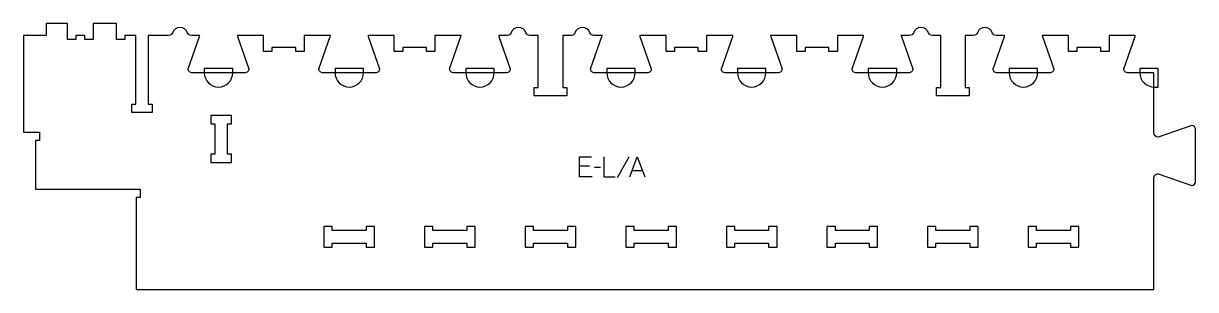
# Model space of a CAD drawing. Extents: x 0 to 1747, y 0 to 398.
import ezdxf

# ---------------------------------------------------------------- set-up
doc = ezdxf.new("R2010")
doc.units = 0
for name, color, linetype in [('1_ANYTOOL_1MMDEEP_LABELS_S', 2, 'CONTINUOUS'), ('3_ANYTOOL_CUTTHROUGH_INSID', 4, 'CONTINUOUS'), ('4_ANYTOOL_CUTTHROUGH_OUTSI', 5, 'CONTINUOUS'), ('5_ANYTOOL_HALF_MILL_9MM_IN', 3, 'CONTINUOUS')]:
    doc.layers.add(name, color=color, linetype=linetype)

msp = doc.modelspace()

# ---------------------------------------------------------------- linework, layer by layer
at = {"layer": '1_ANYTOOL_1MMDEEP_LABELS_S'}
for p, q in [((902.579675, 197.849211), (885.393961, 167.077783)), ((843.693961, 184.392069), (829.036818, 184.392069)), ((860.193961, 182.206354), (851.408247, 182.12064)), ((907.765389, 177.877783), (922.679675, 177.877783))]:
    msp.add_line(p, q, dxfattribs=at)
for points in [[(847.979675, 168.32064), (829.036818, 168.32064), (829.036818, 198.32064), (846.865389, 198.32064)], [(865.336818, 198.32064), (865.336818, 168.32064), (882.436818, 168.32064)], [(904.293961, 168.32064), (915.179675, 198.32064), (926.236818, 168.32064)]]:
    msp.add_lwpolyline(points, dxfattribs=at)
at = {"layer": '3_ANYTOOL_CUTTHROUGH_INSID'}
for points in [[(310, 260.079938), (279.5, 260.079938), (279.5, 247.579938), (285.5, 247.579938), (285.5, 202.079938), (279.5, 202.079938), (279.5, 189.579938), (310, 189.579938), (310, 202.079938), (304, 202.079938), (304, 247.579938), (310, 247.579938)], [(460.5, 88), (460.5, 94), (448, 94), (448, 63.5), (460.5, 63.5), (460.5, 69.5), (511, 69.5), (511, 63.5), (523.5, 63.5), (523.5, 94), (511, 94), (511, 88)], [(635.75, 88), (610.5, 88), (610.5, 94), (598, 94), (598, 63.5), (610.5, 63.5), (610.5, 69.5), (661, 69.5), (661, 63.5), (673.5, 63.5), (673.5, 94), (661, 94), (661, 88)], [(785.75, 88), (760.5, 88), (760.5, 94), (748, 94), (748, 63.5), (760.5, 63.5), (760.5, 69.5), (811, 69.5), (811, 63.5), (823.5, 63.5), (823.5, 94), (811.25, 94), (811, 94), (811, 88)], [(910.5, 88), (910.5, 94), (898, 94), (898, 63.5), (910.5, 63.5), (910.5, 69.5), (961, 69.5), (961, 63.5), (973.5, 63.5), (973.5, 94), (961, 94), (961, 88)], [(1060.5, 88), (1060.5, 94), (1048, 94), (1048, 63.5), (1060.5, 63.5), (1060.5, 69.5), (1111, 69.5), (1111, 63.5), (1123.5, 63.5), (1123.5, 94), (1111, 94), (1111, 88)], [(1261, 88), (1210.5, 88), (1210.5, 94), (1198, 94), (1198, 63.5), (1210.5, 63.5), (1210.5, 69.5), (1261, 69.5), (1261, 63.5), (1273.5, 63.5), (1273.5, 94), (1261, 94)], [(1385.75, 88), (1360.5, 88), (1360.5, 94), (1348.25, 94), (1348, 94), (1348, 63.5), (1360.5, 63.5), (1360.5, 69.5), (1411, 69.5), (1411, 63.5), (1423.5, 63.5), (1423.5, 93.75), (1423.5, 94), (1411.25, 94), (1411, 94), (1411, 88)], [(1510.5, 88), (1510.5, 94), (1498, 94), (1498, 63.5), (1510.5, 63.5), (1510.5, 69.5), (1561, 69.5), (1561, 63.5), (1573.5, 63.5), (1573.5, 94), (1561, 94), (1561, 88)]]:
    msp.add_lwpolyline(points, close=True, dxfattribs=at)
at = {"layer": '4_ANYTOOL_CUTTHROUGH_OUTSI'}
msp.add_lwpolyline([(1416.404437, 379.5), (1404, 379.5), (1404, 301.999996), (1409.75, 301.999996, -0.414214), (1410, 301.749996), (1410, 289.749996, -0.414214), (1409.75, 289.499996), (1385.75, 289.499996), (1361.75, 289.499996, -0.414214), (1361.5, 289.749996), (1361.5, 301.749996, -0.414214), (1361.75, 301.999996), (1367.5, 301.999996), (1367.5, 379.5), (1355.095563, 379.5, -0.317837), (1349.203006, 383.666667, 0.707107), (1327.046994, 383.666667, -0.317837), (1321.154437, 379.5), (1308.755437, 379.5, 0.061784), (1308.990431, 378.10513), (1325.885965, 329.832588, -0.084368), (1325.9, 329.75, -0.414214), (1319.65, 323.5), (1241.65, 323.5, -0.414214), (1235.4, 329.75, -0.084368), (1235.414035, 329.832588), (1252.313148, 378.116195, 0.061178), (1252.544563, 379.5), (1213.45, 379.5), (1213.45, 355.75, -0.414214), (1213.2, 355.5), (1201.2, 355.5, -0.414214), (1200.95, 355.75), (1200.95, 361.5), (1165.45, 361.5), (1165.45, 355.75, -0.414214), (1165.2, 355.5), (1153.2, 355.5, -0.414214), (1152.95, 355.75), (1152.95, 379.5), (1113.855437, 379.5, 0.061784), (1114.090431, 378.10513), (1130.985965, 329.832588, -0.084368), (1131, 329.75, -0.414214), (1124.75, 323.5), (1046.75, 323.5, -0.414214), (1040.5, 329.75, -0.084368), (1040.514035, 329.832588), (1057.413148, 378.116195, 0.061178), (1057.644563, 379.5), (1018.55, 379.5), (1018.55, 355.75, -0.414214), (1018.3, 355.5), (1006.3, 355.5, -0.414214), (1006.05, 355.75), (1006.05, 361.5), (970.55, 361.5), (970.55, 355.75, -0.414214), (970.3, 355.5), (958.3, 355.5, -0.414214), (958.05, 355.75), (958.05, 379.5), (918.955437, 379.5, 0.061784), (919.190431, 378.10513), (936.085965, 329.832588, -0.084368), (936.1, 329.75, -0.414214), (929.85, 323.5), (851.85, 323.5, -0.414214), (845.6, 329.75, -0.084368), (845.614035, 329.832588), (862.513148, 378.116195, 0.061178), (862.744563, 379.5), (850.345563, 379.5, -0.317837), (844.453006, 383.666667, 0.707107), (822.296994, 383.666667, -0.317837), (816.404437, 379.5), (804, 379.5), (804, 301.999996), (809.75, 301.999996, -0.414214), (810, 301.749996), (810, 289.749996, -0.414214), (809.75, 289.499996), (785.75, 289.499998), (761.75, 289.5, -0.414214), (761.5, 289.75), (761.5, 301.75, -0.414214), (761.75, 302), (767.5, 302), (767.5, 379.5), (755.095563, 379.5, -0.317837), (749.203006, 383.666667, 0.707107), (727.046994, 383.666667, -0.317837), (721.154437, 379.5), (708.755355, 379.5, 0.062158), (708.990431, 378.10513), (725.885965, 329.832588, -0.084368), (725.9, 329.75, -0.414214), (719.65, 323.5), (641.65, 323.5, -0.414214), (635.4, 329.75, -0.084368), (635.414035, 329.832588), (652.313148, 378.116195, 0.061178), (652.544563, 379.5), (613.45, 379.5), (613.45, 355.75, -0.414214), (613.2, 355.5), (601.2, 355.5, -0.414214), (600.95, 355.75), (600.95, 361.5), (565.45, 361.5), (565.45, 355.75, -0.414214), (565.2, 355.5), (553.2, 355.5, -0.414214), (552.95, 355.75), (552.95, 379.5), (513.855437, 379.5, 0.061784), (514.090431, 378.10513), (530.985965, 329.832588, -0.084368), (531, 329.75, -0.414214), (524.75, 323.5), (446.75, 323.5, -0.414214), (440.5, 329.75, -0.084368), (440.514035, 329.832588), (457.413148, 378.116195, 0.061178), (457.644563, 379.5), (418.55, 379.5), (418.55, 355.75, -0.414214), (418.3, 355.5), (406.3, 355.5, -0.414214), (406.05, 355.75), (406.05, 361.5), (370.55, 361.5), (370.55, 355.75, -0.414214), (370.3, 355.5), (358.3, 355.5, -0.414214), (358.05, 355.75), (358.05, 379.5), (318.955437, 379.5, 0.061784), (319.190431, 378.10513), (336.085965, 329.832588, -0.084368), (336.1, 329.75, -0.414214), (329.85, 323.5), (251.85, 323.5, -0.414214), (245.6, 329.75, -0.084368), (245.614035, 329.832588), (262.513148, 378.116195, 0.061178), (262.744563, 379.5), (250.345563, 379.5, -0.317837), (244.453006, 383.666667, 0.707107), (222.296994, 383.666667, -0.317837), (216.404437, 379.5), (186, 379.5), (186, 277), (191.75, 277, -0.414214), (192, 276.75), (192, 264.75, -0.414214), (191.75, 264.5), (161.75, 264.5, -0.414214), (161.5, 264.75), (161.5, 276.75, -0.414214), (161.75, 277), (167.5, 277), (167.5, 379.5), (151, 379.5), (151, 373.75, -0.414214), (150.75, 373.5), (138.75, 373.5, -0.414214), (138.5, 373.75), (138.5, 397.5), (104, 397.5), (104, 373.75, -0.414214), (103.75, 373.5), (91.75, 373.5, -0.414214), (91.5, 373.75), (91.5, 379.5), (78.089, 379.5), (78.089, 373.75, -0.414214), (77.839, 373.5), (65.839, 373.5, -0.414214), (65.589, 373.75), (65.589, 397.5), (34, 397.5), (34, 379.75, -0.414214), (33.75, 379.5), (0, 379.5), (0, 235), (23.75, 235, -0.414214), (24, 234.75), (24, 222.75, -0.414214), (23.75, 222.5), (18, 222.5), (18, 150), (173.75, 150, -0.414214), (174, 149.75), (174, 137.75, -0.414214), (173.75, 137.5), (168, 137.5), (168, 0), (335.75, 0), (1685.5, 0), (1685.499733, 166.831642, -0.414214), (1691.749733, 173.081642, -0.084369), (1691.832321, 173.067606), (1741.79178, 155.581655, 0.412073), (1747.499733, 161.331501), (1747.499733, 239.331501, 0.412073), (1741.79178, 245.081348), (1691.832321, 227.595396, -0.084369), (1691.749733, 227.581361, -0.411451), (1685.500006, 233.773532), (1685.5, 323.5), (1646.75, 323.5, -0.414214), (1640.5, 329.75, -0.084368), (1640.514035, 329.832588), (1657.413148, 378.116195, 0.061178), (1657.644563, 379.5), (1618.55, 379.5), (1618.55, 355.75, -0.414214), (1618.3, 355.5), (1606.3, 355.5, -0.414214), (1606.05, 355.75), (1606.05, 361.5), (1570.55, 361.5), (1570.55, 355.75, -0.414214), (1570.3, 355.5), (1558.3, 355.5, -0.414214), (1558.05, 355.75), (1558.05, 379.5), (1518.955437, 379.5, 0.061784), (1519.190431, 378.10513), (1536.085965, 329.832588, -0.084368), (1536.1, 329.75, -0.414214), (1529.85, 323.5), (1451.85, 323.5, -0.414214), (1445.6, 329.75, -0.084368), (1445.614035, 329.832588), (1462.513148, 378.116195, 0.061178), (1462.744563, 379.5), (1450.345563, 379.5, -0.317837), (1444.453006, 383.666667, 0.707107), (1422.296994, 383.666667, -0.317837)], format="xyb", close=True, dxfattribs=at)
at = {"layer": '5_ANYTOOL_HALF_MILL_9MM_IN'}
for points in [[(269.6, 323.75, 1), (312.1, 323.75), (312.1, 330), (269.6, 330)], [(464.5, 323.75, 1), (507, 323.75), (507, 330), (464.5, 330)], [(659.4, 324), (659.4, 323.75, 1), (701.9, 323.75), (701.9, 330), (659.4, 330)], [(869.6, 323.75, 1), (912.1, 323.75), (912.1, 330), (869.6, 330)], [(1064.5, 323.75, 1), (1107, 323.75), (1107, 330), (1064.5, 330)], [(1259.4, 324), (1259.4, 323.75, 1), (1301.9, 323.75), (1301.9, 330), (1259.4, 330)], [(1469.6, 323.75, 1), (1512.1, 323.75), (1512.1, 330), (1469.6, 330)], [(1664.5, 324), (1664.5, 323.75, 0.414214), (1685.75, 302.5), (1692, 302.5), (1692, 330), (1664.5, 330)]]:
    msp.add_lwpolyline(points, format="xyb", close=True, dxfattribs=at)

doc.saveas('drawing.dxf')
